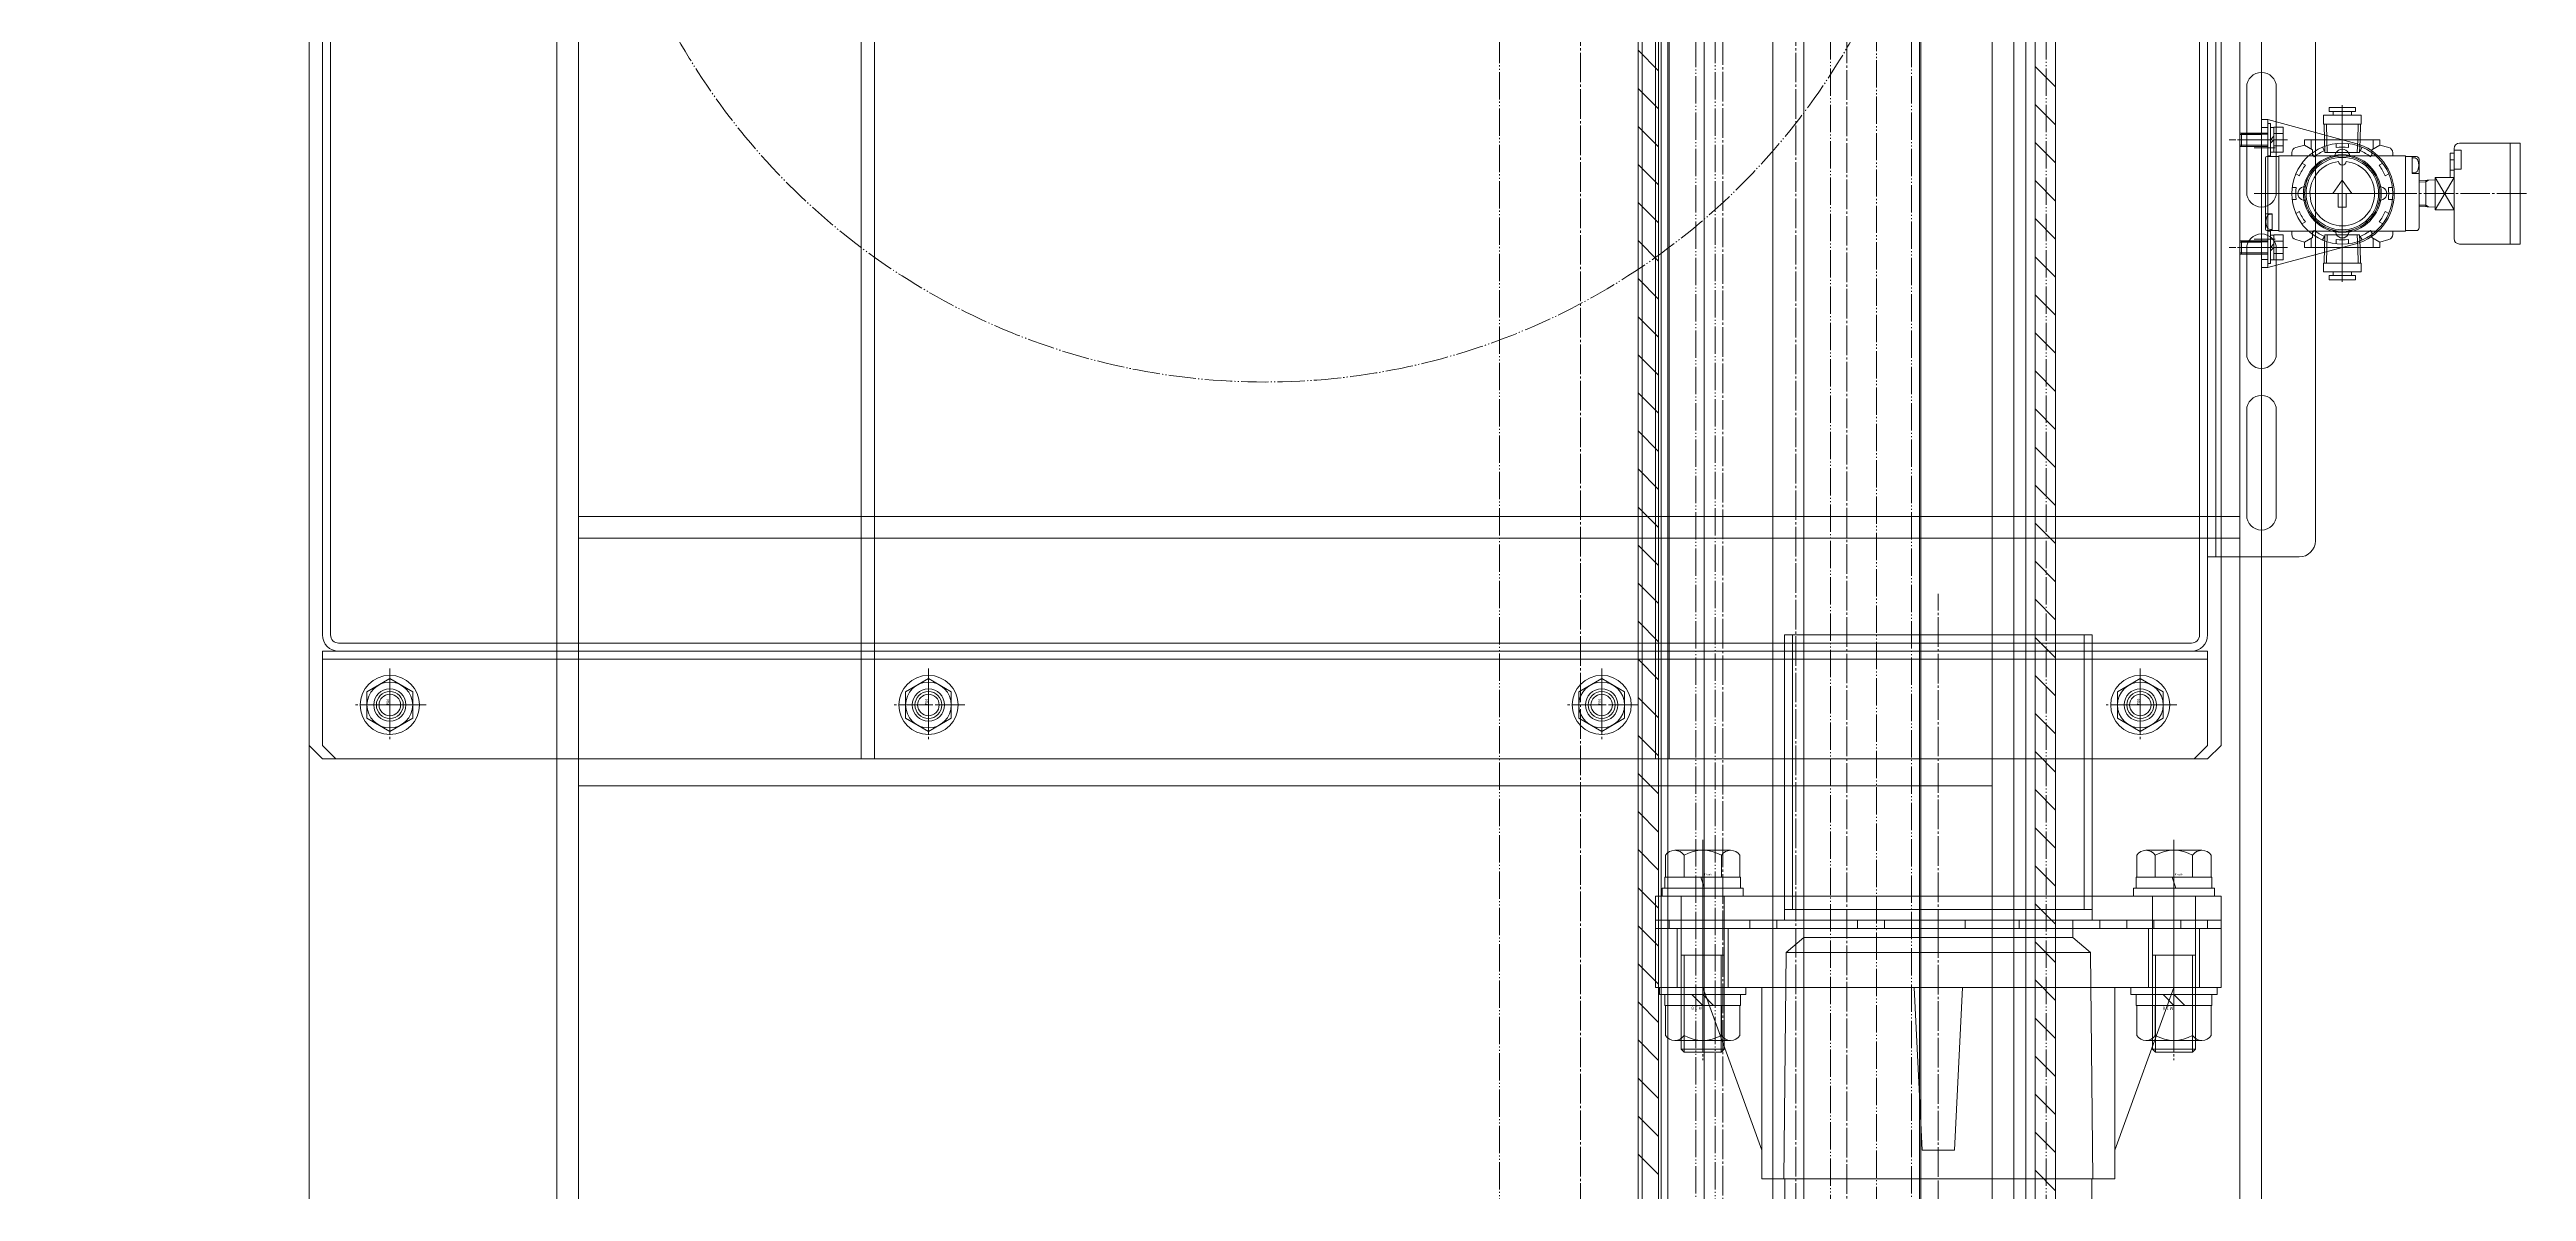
# Model space of a CAD drawing. Units: millimetres at full size. Extents: x -21196 to 21204, y -11807 to 11807.
# Drawn here: x -7431 to -6511, y -3201 to -2777 of the extents above; entities that cross this region are included whole.
import ezdxf
from ezdxf.enums import TextEntityAlignment as Align

# ---------------------------------------------------------------- set-up
doc = ezdxf.new("R2010")
doc.units = ezdxf.units.MM
doc.header["$LTSCALE"] = 0.5
doc.linetypes.add('USER3', pattern=[26.999999, 20.299999, -1.7, 0.8, -1.7, 0.8, -1.7])
doc.linetypes.add('USER4', pattern=[27.1, 22, -1.7, 1.7, -1.7])
doc.layers.add('1-0_設備-5(241129配置図菊池追記(立面図).jww)(機器配置図 260128.dwg)', color=7, linetype='Continuous', lineweight=9)
doc.styles.add('ＭＳ ゴシック', font='')
doc.styles.get('ＭＳ ゴシック').set_extended_font_data('MS Gothic')

msp = doc.modelspace()

# ---------------------------------------------------------------- linework, layer by layer
at = {"layer": '1-0_設備-5(241129配置図菊池追記(立面図).jww)(機器配置図 260128.dwg)', "linetype": 'USER4'}
for p, q in [((-6763.5215, -3662.4988), (-6763.5215, -1337.5378)), ((-6809.5215, -1348.6084), (-6809.5215, -3511.6859)), ((-6862.4215, -1368.6084), (-6862.4215, -3491.6859)), ((-6782.4215, -1368.6084), (-6782.4215, -3491.6859)), ((-6579.5215, -2797.3119), (-6579.5215, -2814.8469)), ((-6579.5215, -2855.3439), (-6579.5215, -2804.9504)), ((-6579.5215, -2855.3439), (-6579.5215, -2804.9504)), ((-6605.4462, -2810.1471), (-6621.4886, -2810.1471)), ((-6618.4215, -2810.1471), (-6599.9215, -2810.1471)), ((-6612.2779, -2813.1472), (-6604.499, -2813.1472)), ((-6579.5215, -2853.1472), (-6579.5215, -2807.1472)), ((-6579.5215, -2808.8499), (-6579.5215, -2851.4444)), ((-6612.2409, -2830.1472), (-6556.3882, -2830.1472)), ((-6511.1313, -2830.1472), (-6611.0785, -2830.1472)), ((-6601.506, -2830.1472), (-6557.537, -2830.1472)), ((-6605.4462, -2850.1471), (-6621.4886, -2850.1471)), ((-6618.4215, -2850.1471), (-6599.9215, -2850.1471)), ((-6612.2015, -2847.1472), (-6604.4226, -2847.1472)), ((-6579.5215, -2862.9819), (-6579.5215, -2845.4469)), ((-6729.5215, -3106.9693), (-6729.5215, -2978.81)), ((-7304.5207, -3006.6349), (-7304.5207, -3033.6594)), ((-7104.5215, -3006.6349), (-7104.5215, -3033.6594)), ((-6854.5215, -3006.6349), (-6854.5215, -3033.6594)), ((-6654.5215, -3006.6349), (-6654.5215, -3033.6594)), ((-7304.5215, -3009.1951), (-7304.5215, -3031.0991)), ((-7304.5207, -3010.8061), (-7304.5207, -3029.4882)), ((-7104.5215, -3010.8061), (-7104.5215, -3029.4882)), ((-7104.5215, -3029.4882), (-7104.5215, -3010.8061)), ((-6854.5215, -3010.8061), (-6854.5215, -3029.4882)), ((-6854.5215, -3029.4882), (-6854.5215, -3010.8061)), ((-6654.5215, -3009.1951), (-6654.5215, -3031.0991)), ((-6654.5215, -3010.8061), (-6654.5215, -3029.4882)), ((-7291.0084, -3020.1471), (-7318.033, -3020.1471)), ((-7293.5695, -3020.1471), (-7315.4735, -3020.1471)), ((-7313.8618, -3020.1471), (-7295.1797, -3020.1471)), ((-7091.0093, -3020.1471), (-7118.0338, -3020.1471)), ((-7113.8626, -3020.1471), (-7095.1805, -3020.1471)), ((-7113.8626, -3020.1471), (-7095.1805, -3020.1471)), ((-6841.0093, -3020.1471), (-6868.0338, -3020.1471)), ((-6863.8626, -3020.1471), (-6845.1805, -3020.1471)), ((-6863.8626, -3020.1471), (-6845.1805, -3020.1471)), ((-6641.0093, -3020.1471), (-6668.0338, -3020.1471)), ((-6643.5695, -3020.1471), (-6665.4735, -3020.1471)), ((-6663.8626, -3020.1471), (-6645.1805, -3020.1471)), ((-6817.0215, -3070.2326), (-6817.0215, -3152.1471)), ((-6642.0215, -3070.2326), (-6642.0215, -3152.1471)), ((-6817.0215, -3115.0563), (-6817.0215, -3076.3756)), ((-6642.0215, -3115.0563), (-6642.0215, -3076.3756)), ((-6817.0215, -3093.8583), (-6817.0215, -3134.5678)), ((-6642.0215, -3093.8583), (-6642.0215, -3134.5678)), ((-6729.5215, -3103.1471), (-6729.5215, -3196.1471)), ((-6817.0215, -3125.1471), (-6817.0215, -3144.7471)), ((-6642.0215, -3125.1471), (-6642.0215, -3144.7471)), ((-6729.5215, -3560.1471), (-6729.5215, -3196.1471))]:
    msp.add_line(p, q, dxfattribs=at)
at = {"layer": '1-0_設備-5(241129配置図菊池追記(立面図).jww)(機器配置図 260128.dwg)'}
for p, q in [((-6816.5215, -1375.1471), (-6816.5215, -3485.1471)), ((-6736.5215, -1375.1471), (-6736.5215, -3485.1471)), ((-7242.5215, -3430.1471), (-7242.5215, -1430.1471)), ((-6701.5215, -3430.1471), (-6701.5215, -1430.1471)), ((-6617.5215, -3430.1471), (-6617.5215, -1430.1471)), ((-6833.4215, -3420.1471), (-6833.4215, -1440.1471)), ((-6830.0215, -3420.1471), (-6830.0215, -1440.1471)), ((-6791.0215, -3420.1471), (-6791.0215, -1440.1471)), ((-6736.0215, -1440.1471), (-6736.0215, -3420.1471)), ((-6709.5215, -1437.1471), (-6709.5215, -3423.1471)), ((-6697.0215, -3420.1471), (-6697.0215, -1440.1471)), ((-6693.6215, -3420.1471), (-6693.6215, -1440.1471)), ((-7124.5215, -1560.1471), (-7124.5215, -3040.1471)), ((-6834.5215, -1560.1471), (-6834.5215, -3040.1471)), ((-7329.5215, -1606.1471), (-7329.5215, -2994.1471)), ((-7326.5215, -1606.1471), (-7326.5215, -2994.1471)), ((-6632.5215, -2994.1471), (-6632.5215, -1606.1471)), ((-6629.5215, -2994.1471), (-6629.5215, -1606.1471)), ((-6626.5215, -1635.1471), (-6626.5215, -2965.1471)), ((-6624.5215, -1635.1471), (-6624.5215, -2965.1471)), ((-6589.5215, -2959.1471), (-6589.5215, -1641.1471)), ((-6833.4215, -2784.5112), (-6841.0215, -2776.9112)), ((-6686.0215, -2790.4899), (-6693.6215, -2782.8899)), ((-6833.4215, -2798.6534), (-6841.0215, -2791.0534)), ((-6615.0215, -2790.6471), (-6615.0215, -2829.6471)), ((-6604.0215, -2829.6471), (-6604.0215, -2790.6471)), ((-6833.4215, -2812.7955), (-6841.0215, -2805.1955)), ((-6686.0215, -2804.632), (-6693.6215, -2797.032)), ((-6609.5215, -2802.6472), (-6609.5215, -2857.6473)), ((-6609.5215, -2802.6472), (-6607.2215, -2802.6472)), ((-6574.4748, -2811.5186), (-6607.2215, -2802.6471)), ((-6607.2215, -2802.6472), (-6607.2215, -2857.6473)), ((-6606.2215, -2804.1472), (-6607.2215, -2804.1472)), ((-6607.2215, -2804.1472), (-6607.2215, -2816.1472)), ((-6606.2215, -2804.1472), (-6606.2215, -2816.1472)), ((-6586.5215, -2801.0469), (-6586.5215, -2804.3469)), ((-6572.5215, -2801.0469), (-6586.5215, -2801.0469)), ((-6572.5215, -2804.3469), (-6586.5215, -2804.3469)), ((-6586.2811, -2804.3469), (-6586.1, -2810.1469)), ((-6585.244, -2810.1469), (-6585.4251, -2804.3469)), ((-6574.6715, -2799.6469), (-6584.3715, -2799.6469)), ((-6582.9215, -2799.6469), (-6582.9215, -2801.0469)), ((-6576.1215, -2801.0469), (-6576.1215, -2799.6469)), ((-6574.6715, -2799.6469), (-6574.6715, -2798.1469)), ((-6573.799, -2810.1469), (-6573.6179, -2804.3469)), ((-6572.943, -2810.1469), (-6572.7619, -2804.3469)), ((-6572.5215, -2804.3469), (-6572.5215, -2801.0469)), ((-6686.0215, -2818.7741), (-6693.6215, -2811.1741)), ((-6609.5215, -2807.6471), (-6617.5215, -2807.6471)), ((-6609.5215, -2808.1471), (-6617.5215, -2808.1471)), ((-6609.5215, -2812.1471), (-6617.5215, -2812.1471)), ((-6609.5215, -2812.6471), (-6617.5215, -2812.6471)), ((-6616.9215, -2807.6471), (-6607.2215, -2807.6471)), ((-6616.9215, -2807.6471), (-6616.9215, -2812.6471)), ((-6607.2215, -2808.0801), (-6616.9215, -2808.0801)), ((-6607.2215, -2812.2141), (-6616.9215, -2812.2141)), ((-6616.9215, -2812.6471), (-6607.2215, -2812.6471)), ((-6607.2215, -2805.6472), (-6609.5215, -2805.6472)), ((-6604.9215, -2805.5471), (-6606.2215, -2805.5471)), ((-6606.2215, -2810.1472), (-6604.9215, -2808.8472)), ((-6604.9215, -2810.1472), (-6606.2215, -2811.4472)), ((-6604.9215, -2805.5283), (-6601.4215, -2805.5283)), ((-6604.9215, -2814.7472), (-6604.9215, -2805.5471)), ((-6604.9215, -2807.8377), (-6601.4215, -2807.8377)), ((-6604.9215, -2812.4566), (-6601.4215, -2812.4566)), ((-6601.4215, -2805.5283), (-6601.4215, -2814.766)), ((-6596.7884, -2813.0224), (-6593.5206, -2812.1468)), ((-6593.5214, -2812.1468), (-6590.5215, -2813.8788)), ((-6591.0216, -2813.5917), (-6591.0216, -2810.1469)), ((-6590.5215, -2813.8791), (-6590.5215, -2816.1472)), ((-6586.1244, -2814.2107), (-6586.8802, -2812.9015)), ((-6586.1, -2810.1469), (-6585.9533, -2814.8469)), ((-6586.1, -2810.1469), (-6572.943, -2810.1469)), ((-6585.0973, -2814.8469), (-6585.244, -2810.1469)), ((-6581.7715, -2813.0443), (-6581.7715, -2811.5326)), ((-6577.2715, -2813.0443), (-6577.2715, -2811.5326)), ((-6573.9457, -2814.8469), (-6573.799, -2810.1469)), ((-6573.0897, -2814.8469), (-6572.943, -2810.1469)), ((-6572.9186, -2814.2107), (-6572.1628, -2812.9015)), ((-6568.5215, -2813.8791), (-6568.5215, -2816.1472)), ((-6565.5199, -2812.1465), (-6568.5197, -2813.8785)), ((-6568.0214, -2813.5917), (-6568.0214, -2810.1469)), ((-6565.5214, -2812.1472), (-6565.5214, -2810.1469)), ((-6562.254, -2813.0224), (-6565.5214, -2812.1469)), ((-6538.0214, -2846.8972), (-6538.0214, -2813.3972)), ((-6535.3214, -2814.017), (-6538.0214, -2814.017)), ((-6513.4213, -2811.3972), (-6536.0214, -2811.3972)), ((-6535.3214, -2814.017), (-6535.3214, -2821.088)), ((-6517.2213, -2848.8972), (-6517.2213, -2811.3972)), ((-6513.4213, -2848.8972), (-6513.4213, -2811.3972)), ((-6833.4215, -2826.9376), (-6841.0215, -2819.3376)), ((-6608.0216, -2816.8974), (-6608.0216, -2843.3972)), ((-6603.0215, -2816.3972), (-6607.5213, -2816.3972)), ((-6607.2215, -2816.1472), (-6606.2215, -2816.1472)), ((-6606.2215, -2814.7472), (-6604.9215, -2814.7472)), ((-6604.9215, -2814.766), (-6601.4215, -2814.766)), ((-6603.0215, -2816.1472), (-6603.0215, -2844.1474)), ((-6603.0215, -2816.1472), (-6556.0215, -2816.1472)), ((-6598.2715, -2816.1472), (-6598.2715, -2814.9543)), ((-6595.4579, -2823.5443), (-6596.7671, -2822.7884)), ((-6593.2079, -2819.6472), (-6594.5171, -2818.8913)), ((-6590.0215, -2816.4607), (-6590.7773, -2815.1515)), ((-6573.0897, -2814.8469), (-6585.9533, -2814.8469)), ((-6569.0215, -2816.4607), (-6568.2657, -2815.1515)), ((-6565.8351, -2819.6471), (-6564.5259, -2818.8913)), ((-6563.5851, -2823.5443), (-6562.2759, -2822.7884)), ((-6560.7714, -2816.1472), (-6560.7714, -2814.9543)), ((-6556.0215, -2816.1472), (-6556.0215, -2844.1474)), ((-6556.0215, -2816.3972), (-6552.0212, -2816.3972)), ((-6552.8719, -2816.8471), (-6553.5239, -2816.8471)), ((-6553.5214, -2822.6472), (-6553.5214, -2816.3972)), ((-6552.8719, -2822.4474), (-6553.5214, -2822.4474)), ((-6553.5214, -2822.6472), (-6551.0213, -2822.6472)), ((-6551.0213, -2817.3972), (-6551.0213, -2842.8974)), ((-6539.5214, -2824.1472), (-6539.5214, -2815.1175)), ((-6538.0214, -2815.1175), (-6539.5214, -2815.1175)), ((-6538.0214, -2817.655), (-6539.5214, -2817.655)), ((-6538.0214, -2821.3967), (-6539.5214, -2821.3967)), ((-6535.3214, -2821.088), (-6538.0214, -2821.088)), ((-6686.0215, -2832.9163), (-6693.6215, -2825.3163)), ((-6596.6243, -2832.3971), (-6598.1361, -2832.3971)), ((-6596.6243, -2827.8971), (-6598.136, -2827.8971)), ((-6579.5219, -2825.1479), (-6583.022, -2830.1481)), ((-6581.0216, -2830.1472), (-6583.0215, -2830.1472)), ((-6581.0216, -2835.1472), (-6581.0216, -2830.1472)), ((-6579.5224, -2825.148), (-6576.0224, -2830.1481)), ((-6578.0215, -2830.1472), (-6576.0216, -2830.1472)), ((-6578.0215, -2835.1472), (-6578.0215, -2830.1472)), ((-6562.4189, -2827.8971), (-6560.907, -2827.8971)), ((-6562.4189, -2832.3972), (-6560.907, -2832.3972)), ((-6545.0213, -2825.0957), (-6551.0213, -2825.2832)), ((-6548.5213, -2825.7861), (-6551.0213, -2825.8642)), ((-6547.4574, -2825.1719), (-6548.5213, -2825.7861)), ((-6548.5213, -2835.0893), (-6548.5213, -2825.205)), ((-6545.0213, -2824.1471), (-6538.0213, -2836.1472)), ((-6545.0213, -2836.1472), (-6545.0213, -2824.1472)), ((-6538.0214, -2824.1472), (-6545.0213, -2824.1472)), ((-6545.0213, -2836.1472), (-6538.0213, -2824.1472)), ((-6833.4215, -2841.0798), (-6841.0215, -2833.4798)), ((-6686.0215, -2847.0584), (-6693.6215, -2839.4584)), ((-6608.0216, -2837.6472), (-6605.5215, -2837.6472)), ((-6606.1709, -2837.8471), (-6605.5215, -2837.8471)), ((-6605.5215, -2837.6472), (-6605.5215, -2843.8974)), ((-6595.458, -2836.7499), (-6596.7672, -2837.5058)), ((-6593.208, -2840.647), (-6594.5172, -2841.4029)), ((-6578.0215, -2835.1472), (-6581.0216, -2835.1472)), ((-6565.8352, -2840.647), (-6564.5259, -2841.403)), ((-6563.5852, -2836.7499), (-6562.2759, -2837.5058)), ((-6548.5214, -2834.5082), (-6551.0213, -2834.4301)), ((-6545.0213, -2835.1987), (-6551.0213, -2835.0112)), ((-6547.4576, -2835.1225), (-6548.5213, -2834.5083)), ((-6538.0214, -2836.1472), (-6545.0213, -2836.1472)), ((-6833.4215, -2855.2219), (-6841.0215, -2847.6219)), ((-6609.5215, -2847.6471), (-6617.5215, -2847.6471)), ((-6609.5215, -2848.1471), (-6617.5215, -2848.1471)), ((-6616.9215, -2847.6471), (-6607.2215, -2847.6471)), ((-6616.9215, -2847.6471), (-6616.9215, -2852.6471)), ((-6607.2215, -2848.0801), (-6616.9215, -2848.0801)), ((-6615.0215, -2850.6471), (-6615.0215, -2889.6471)), ((-6603.0215, -2843.8974), (-6607.5213, -2843.8974)), ((-6606.2215, -2844.1472), (-6607.2215, -2844.1472)), ((-6607.2215, -2844.1472), (-6607.2215, -2856.1472)), ((-6574.4748, -2848.7756), (-6607.2215, -2857.6473)), ((-6606.2215, -2844.1472), (-6606.2215, -2856.1472)), ((-6604.9215, -2845.5471), (-6606.2215, -2845.5471)), ((-6606.2215, -2850.1472), (-6604.9215, -2848.8472)), ((-6604.9215, -2850.1472), (-6606.2215, -2851.4472)), ((-6606.1709, -2843.4474), (-6605.519, -2843.4474)), ((-6604.9215, -2845.5283), (-6601.4215, -2845.5283)), ((-6604.9215, -2854.7472), (-6604.9215, -2845.5471)), ((-6604.9215, -2847.8377), (-6601.4215, -2847.8377)), ((-6604.0215, -2889.6471), (-6604.0215, -2850.6471)), ((-6603.0215, -2844.1474), (-6556.0215, -2844.1474)), ((-6601.4215, -2845.5283), (-6601.4215, -2854.766)), ((-6598.2715, -2844.1474), (-6598.2715, -2845.3403)), ((-6596.7895, -2847.2719), (-6593.5217, -2848.1475)), ((-6593.5216, -2848.1474), (-6593.5216, -2850.1469)), ((-6593.5216, -2850.1469), (-6565.5214, -2850.1469)), ((-6590.5202, -2846.4148), (-6593.5202, -2848.1468)), ((-6591.0216, -2846.7026), (-6591.0216, -2850.1476)), ((-6590.0214, -2843.8335), (-6590.7773, -2845.1428)), ((-6590.5215, -2846.4155), (-6590.5215, -2844.1474)), ((-6586.1243, -2846.0836), (-6586.8802, -2847.3928)), ((-6586.2811, -2855.9469), (-6586.1, -2850.1469)), ((-6586.1, -2850.1469), (-6585.9533, -2845.4469)), ((-6586.1, -2850.1469), (-6572.943, -2850.1469)), ((-6573.0897, -2845.4469), (-6585.9533, -2845.4469)), ((-6585.244, -2850.1469), (-6585.4251, -2855.9469)), ((-6585.0973, -2845.4469), (-6585.244, -2850.1469)), ((-6581.7715, -2847.2499), (-6581.7715, -2848.7617)), ((-6577.2715, -2847.2499), (-6577.2715, -2848.7617)), ((-6573.9457, -2845.4469), (-6573.799, -2850.1469)), ((-6573.799, -2850.1469), (-6573.6179, -2855.9469)), ((-6573.0897, -2845.4469), (-6572.943, -2850.1469)), ((-6572.943, -2850.1469), (-6572.7619, -2855.9469)), ((-6572.9187, -2846.0836), (-6572.1628, -2847.3928)), ((-6569.0216, -2843.8335), (-6568.2657, -2845.1428)), ((-6568.5219, -2846.4163), (-6565.5223, -2848.1481)), ((-6568.5215, -2846.4155), (-6568.5215, -2844.1474)), ((-6568.0214, -2846.7026), (-6568.0214, -2850.1476)), ((-6565.5214, -2848.1474), (-6565.5214, -2850.1469)), ((-6562.2533, -2847.2718), (-6565.5209, -2848.1474)), ((-6560.7714, -2844.1474), (-6560.7714, -2845.3403)), ((-6556.0215, -2843.8974), (-6552.0212, -2843.8974)), ((-6513.4213, -2848.8972), (-6536.0214, -2848.8972)), ((-6686.0215, -2861.2005), (-6693.6215, -2853.6005)), ((-6609.5215, -2852.1471), (-6617.5215, -2852.1471)), ((-6609.5215, -2852.6471), (-6617.5215, -2852.6471)), ((-6607.2215, -2852.2141), (-6616.9215, -2852.2141)), ((-6616.9215, -2852.6471), (-6607.2215, -2852.6471)), ((-6607.2215, -2854.6472), (-6609.5215, -2854.6472)), ((-6609.5215, -2857.6473), (-6607.2215, -2857.6473)), ((-6607.2215, -2856.1472), (-6606.2215, -2856.1472)), ((-6606.2215, -2854.7472), (-6604.9215, -2854.7472)), ((-6604.9215, -2852.4566), (-6601.4215, -2852.4566)), ((-6604.9215, -2854.766), (-6601.4215, -2854.766)), ((-6572.5215, -2855.9469), (-6586.5215, -2855.9469)), ((-6586.5215, -2859.2469), (-6586.5215, -2855.9469)), ((-6572.5215, -2859.2469), (-6586.5215, -2859.2469)), ((-6582.9215, -2860.6469), (-6582.9215, -2859.2469)), ((-6576.1215, -2859.2469), (-6576.1215, -2860.6469)), ((-6572.5215, -2855.9469), (-6572.5215, -2859.2469)), ((-6833.4215, -2869.364), (-6841.0215, -2861.764)), ((-6686.0215, -2875.3427), (-6693.6215, -2867.7427)), ((-6574.6715, -2860.6469), (-6584.3715, -2860.6469)), ((-6574.6715, -2860.6469), (-6574.6715, -2862.1469)), ((-6833.4215, -2883.5062), (-6841.0215, -2875.9062)), ((-6686.0215, -2889.4848), (-6693.6215, -2881.8848)), ((-6833.4215, -2897.6483), (-6841.0215, -2890.0483)), ((-6686.0215, -2903.6269), (-6693.6215, -2896.0269)), ((-6833.4215, -2911.7904), (-6841.0215, -2904.1904)), ((-6686.0215, -2917.7691), (-6693.6215, -2910.1691)), ((-6615.0215, -2910.6471), (-6615.0215, -2949.6471)), ((-6604.0215, -2949.6471), (-6604.0215, -2910.6471)), ((-6833.4215, -2925.9326), (-6841.0215, -2918.3326)), ((-6686.0215, -2931.9112), (-6693.6215, -2924.3112)), ((-6833.4215, -2940.0747), (-6841.0215, -2932.4747)), ((-6686.0215, -2946.0534), (-6693.6215, -2938.4534)), ((-6833.4215, -2954.2168), (-6841.0215, -2946.6168)), ((-7234.5215, -2958.1471), (-6617.5215, -2958.1471)), ((-6833.4215, -2968.359), (-6841.0215, -2960.759)), ((-6686.0215, -2960.1955), (-6693.6215, -2952.5955)), ((-6686.0215, -2974.3376), (-6693.6215, -2966.7376)), ((-6629.5215, -2965.1471), (-6595.5215, -2965.1471)), ((-6833.4215, -2982.5011), (-6841.0215, -2974.9011)), ((-6833.4215, -2996.6432), (-6841.0215, -2989.0432)), ((-6686.0215, -2988.4798), (-6693.6215, -2980.8798)), ((-7323.5215, -2997.1471), (-6635.5215, -2997.1471)), ((-6783.6715, -2994.1471), (-6783.6715, -3096.1471)), ((-6686.0215, -3002.6219), (-6693.6215, -2995.0219)), ((-6675.3715, -2994.1471), (-6675.3715, -3096.1471)), ((-7329.5215, -3003.1471), (-6629.5215, -3003.1471)), ((-7323.5215, -3000.1471), (-6635.5215, -3000.1471)), ((-6833.4215, -3010.7854), (-6841.0215, -3003.1854)), ((-6786.6715, -3040.1471), (-6786.6715, -3000.1471)), ((-6672.3715, -3040.1471), (-6672.3715, -3000.1471)), ((-7313.0077, -3025.0471), (-7313.0077, -3015.2471)), ((-7113.0085, -3025.0471), (-7113.0085, -3015.2471)), ((-6863.0085, -3025.0471), (-6863.0085, -3015.2471)), ((-6686.0215, -3016.764), (-6693.6215, -3009.164)), ((-6663.0085, -3025.0471), (-6663.0085, -3015.2471)), ((-7313.0077, -3025.0471), (-7304.5207, -3029.9471)), ((-7113.0085, -3025.0471), (-7104.5215, -3029.9471)), ((-6863.0085, -3025.0471), (-6854.5215, -3029.9471)), ((-6833.4215, -3024.9275), (-6841.0215, -3017.3275)), ((-6686.0215, -3030.9062), (-6693.6215, -3023.3062)), ((-6663.0085, -3025.0471), (-6654.5215, -3029.9471)), ((-6833.4215, -3039.0697), (-6841.0215, -3031.4697)), ((-6786.6715, -3040.1471), (-6786.6715, -3091.1471)), ((-6686.0215, -3045.0483), (-6693.6215, -3037.4483)), ((-6672.3715, -3040.1471), (-6672.3715, -3091.1471)), ((-7234.5215, -3050.1471), (-6709.5215, -3050.1471)), ((-6833.4215, -3053.2118), (-6841.0215, -3045.6118)), ((-6686.0215, -3059.1904), (-6693.6215, -3051.5904)), ((-6833.4215, -3067.3539), (-6841.0215, -3059.7539)), ((-6686.0215, -3073.3326), (-6693.6215, -3065.7326)), ((-6833.4215, -3081.4961), (-6841.0215, -3073.8961)), ((-6830.8715, -3076.0031), (-6830.8715, -3084.1471)), ((-6827.4085, -3074.1471), (-6806.6345, -3074.1471)), ((-6823.9465, -3084.1471), (-6823.9465, -3076.0031)), ((-6810.0965, -3076.0031), (-6810.0965, -3084.1471)), ((-6803.1715, -3084.1471), (-6803.1715, -3076.0031)), ((-6686.0215, -3087.4747), (-6693.6215, -3079.8747)), ((-6655.8715, -3076.0031), (-6655.8715, -3084.1471)), ((-6652.4085, -3074.1471), (-6631.6345, -3074.1471)), ((-6648.9465, -3084.1471), (-6648.9465, -3076.0031)), ((-6635.0965, -3076.0031), (-6635.0965, -3084.1471)), ((-6628.1715, -3084.1471), (-6628.1715, -3076.0031)), ((-6833.4215, -3095.6382), (-6841.0215, -3088.0382)), ((-6832.0215, -3091.1471), (-6832.0215, -3088.1471)), ((-6832.0215, -3088.1471), (-6802.0215, -3088.1471)), ((-6831.0215, -3088.1471), (-6831.0215, -3084.1471)), ((-6831.0215, -3084.1471), (-6803.0215, -3084.1471)), ((-6816.2935, -3088.1471), (-6817.7495, -3084.1471)), ((-6803.0215, -3084.1471), (-6803.0215, -3088.1471)), ((-6802.0215, -3088.1471), (-6802.0215, -3091.1471)), ((-6657.0215, -3091.1471), (-6657.0215, -3088.1471)), ((-6657.0215, -3088.1471), (-6627.0215, -3088.1471)), ((-6656.0215, -3088.1471), (-6656.0215, -3084.1471)), ((-6656.0215, -3084.1471), (-6628.0215, -3084.1471)), ((-6641.2935, -3088.1471), (-6642.7495, -3084.1471)), ((-6628.0215, -3084.1471), (-6628.0215, -3088.1471)), ((-6627.0215, -3088.1471), (-6627.0215, -3091.1471)), ((-6624.5215, -3091.1471), (-6834.5215, -3091.1471)), ((-6834.5215, -3091.1471), (-6834.5215, -3100.1471)), ((-6832.0215, -3091.1471), (-6802.0215, -3091.1471)), ((-6825.0215, -3091.1471), (-6825.0215, -3148.0646)), ((-6809.0215, -3091.1471), (-6809.0215, -3148.0646)), ((-6786.6715, -3091.1471), (-6786.6715, -3100.1471)), ((-6786.6715, -3096.1471), (-6672.3715, -3096.1471)), ((-6686.0215, -3101.6168), (-6693.6215, -3094.0168)), ((-6672.3715, -3100.1471), (-6672.3715, -3091.1471)), ((-6657.0215, -3091.1471), (-6627.0215, -3091.1471)), ((-6650.0215, -3091.1471), (-6650.0215, -3148.0646)), ((-6634.0215, -3091.1471), (-6634.0215, -3148.0646)), ((-6624.5215, -3100.1471), (-6624.5215, -3091.1471)), ((-6833.4215, -3109.7803), (-6841.0215, -3102.1803)), ((-6834.5215, -3100.1471), (-6624.5215, -3100.1471)), ((-6834.5215, -3103.1471), (-6624.5215, -3103.1471)), ((-6834.5215, -3125.1471), (-6834.5215, -3103.1471)), ((-6829.5215, -3103.1471), (-6829.5215, -3100.1471)), ((-6826.5215, -3103.1471), (-6826.5215, -3125.1471)), ((-6819.5215, -3103.1471), (-6819.5215, -3100.1471)), ((-6809.5215, -3103.1471), (-6809.5215, -3100.1471)), ((-6807.5215, -3103.1471), (-6807.5215, -3125.1471)), ((-6799.5215, -3103.1471), (-6799.5215, -3100.1471)), ((-6789.5215, -3103.1471), (-6789.5215, -3100.1471)), ((-6779.5215, -3103.1471), (-6779.5215, -3100.1471)), ((-6779.5215, -3106.5436), (-6679.5215, -3106.5436)), ((-6769.5215, -3103.1471), (-6769.5215, -3100.1471)), ((-6759.5215, -3103.1471), (-6759.5215, -3100.1471)), ((-6749.5215, -3103.1471), (-6749.5215, -3100.1471)), ((-6739.5215, -3103.1471), (-6739.5215, -3100.1471)), ((-6729.5215, -3103.1471), (-6729.5215, -3100.1471)), ((-6719.5215, -3103.1471), (-6719.5215, -3100.1471)), ((-6709.5215, -3103.1471), (-6709.5215, -3100.1471)), ((-6699.5215, -3103.1471), (-6699.5215, -3100.1471)), ((-6686.0215, -3115.759), (-6693.6215, -3108.159)), ((-6689.5215, -3103.1471), (-6689.5215, -3100.1471)), ((-6679.5215, -3103.1471), (-6679.5215, -3100.1471)), ((-6669.5215, -3103.1471), (-6669.5215, -3100.1471)), ((-6659.5215, -3103.1471), (-6659.5215, -3100.1471)), ((-6651.5215, -3103.1471), (-6651.5215, -3125.1471)), ((-6649.5215, -3103.1471), (-6649.5215, -3100.1471)), ((-6639.5215, -3103.1471), (-6639.5215, -3100.1471)), ((-6632.5215, -3103.1471), (-6632.5215, -3125.1471)), ((-6629.5215, -3103.1471), (-6629.5215, -3100.1471)), ((-6624.5215, -3103.1471), (-6624.5215, -3125.1471)), ((-6833.4215, -3123.9225), (-6841.0215, -3116.3225)), ((-6809.0215, -3113.1471), (-6825.0215, -3113.1471)), ((-6823.939, -3113.1471), (-6823.939, -3149.1471)), ((-6810.104, -3113.1471), (-6810.104, -3149.1471)), ((-6786.0005, -3112.1471), (-6673.0425, -3112.1471)), ((-6634.0215, -3113.1471), (-6650.0215, -3113.1471)), ((-6648.939, -3113.1471), (-6648.939, -3149.1471)), ((-6635.104, -3113.1471), (-6635.104, -3149.1471)), ((-6624.5215, -3125.1471), (-6834.5215, -3125.1471)), ((-6817.0215, -3125.1471), (-6795.0215, -3185.5916)), ((-6795.0215, -3125.1471), (-6795.0215, -3196.1471)), ((-6735.5215, -3185.5916), (-6738.5215, -3125.1471)), ((-6723.5215, -3185.5916), (-6720.5215, -3125.1471)), ((-6686.0215, -3129.9011), (-6693.6215, -3122.3011)), ((-6642.0215, -3125.1471), (-6664.0215, -3185.5916)), ((-6664.0215, -3196.1471), (-6664.0215, -3125.1471)), ((-6833.4215, -3138.0646), (-6841.0215, -3130.4646)), ((-6831.0215, -3131.7471), (-6831.0215, -3127.7471)), ((-6830.8715, -3131.7471), (-6830.8715, -3142.8911)), ((-6823.9465, -3142.8911), (-6823.9465, -3131.7471)), ((-6817.0215, -3131.7471), (-6821.0215, -3127.7471)), ((-6813.0215, -3131.7471), (-6817.0215, -3127.7471)), ((-6810.0965, -3131.7471), (-6810.0965, -3142.8911)), ((-6803.1715, -3142.8911), (-6803.1715, -3131.7471)), ((-6656.0215, -3131.7471), (-6656.0215, -3127.7471)), ((-6655.8715, -3131.7471), (-6655.8715, -3142.8911)), ((-6648.9465, -3142.8911), (-6648.9465, -3131.7471)), ((-6642.0215, -3131.7471), (-6646.0215, -3127.7471)), ((-6638.0215, -3131.7471), (-6642.0215, -3127.7471)), ((-6635.0965, -3131.7471), (-6635.0965, -3142.8911)), ((-6628.1715, -3142.8911), (-6628.1715, -3131.7471)), ((-6833.4215, -3152.2067), (-6841.0215, -3144.6067)), ((-6806.6345, -3144.7471), (-6827.4085, -3144.7471)), ((-6686.0215, -3144.0432), (-6693.6215, -3136.4432)), ((-6631.6345, -3144.7471), (-6652.4085, -3144.7471)), ((-6686.0215, -3158.1854), (-6693.6215, -3150.5854)), ((-6833.4215, -3166.3489), (-6841.0215, -3158.7489)), ((-6833.4215, -3180.491), (-6841.0215, -3172.891)), ((-6686.0215, -3172.3275), (-6693.6215, -3164.7275)), ((-6686.0215, -3186.4697), (-6693.6215, -3178.8697)), ((-6833.4215, -3194.6331), (-6841.0215, -3187.0331)), ((-6723.5215, -3185.5916), (-6735.5215, -3185.5916)), ((-6795.0215, -3196.1471), (-6664.0215, -3196.1471)), ((-6786.5215, -3560.1471), (-6786.5215, -3196.1471)), ((-6686.0215, -3200.6118), (-6693.6215, -3193.0118)), ((-6672.5215, -3560.1471), (-6672.5215, -3196.1471))]:
    msp.add_line(p, q, dxfattribs=at)
at = {"layer": '1-0_設備-5(241129配置図菊池追記(立面図).jww)(機器配置図 260128.dwg)', "linetype": 'USER3'}
for points in [[(-6819.5215, -3485.1471), (-6819.5215, -1375.1471), (-6796.5215, -1375.1471), (-6794.5215, -1377.1471), (-6794.5215, -1435.1471)], [(-6739.5215, -3485.1471), (-6739.5215, -1375.1471), (-6716.5215, -1375.1471), (-6714.5215, -1377.1471), (-6714.5215, -1435.1471)], [(-6784.5215, -1445.1471), (-6771.5215, -1445.1471), (-6769.5215, -1447.1471), (-6769.5215, -3413.1471)], [(-6704.5215, -1445.1471), (-6691.5215, -1445.1471), (-6689.5215, -1447.1471), (-6689.5215, -3413.1471)]]:
    msp.add_lwpolyline(points, dxfattribs=at)
at = {"layer": '1-0_設備-5(241129配置図菊池追記(立面図).jww)(機器配置図 260128.dwg)'}
for points in [[(-7234.5215, -1430.1471), (-7334.5215, -1430.1471), (-7334.5215, -3430.1471), (-7234.5215, -3430.1471)], [(-6609.5215, -1430.1471), (-6709.5215, -1430.1471), (-6709.5215, -3430.1471), (-6609.5215, -3430.1471)], [(-6841.0215, -3419.1471), (-6841.0215, -1441.1471), (-6840.0215, -1440.1471), (-6687.0215, -1440.1471), (-6686.0215, -1441.1471), (-6686.0215, -3419.1471), (-6687.0215, -3420.1471), (-6840.0215, -3420.1471)], [(-6839.5215, -3389.1471), (-6839.5215, -1471.1471), (-6838.5215, -1470.1471), (-6780.5215, -1470.1471), (-6779.5215, -1471.1471), (-6779.5215, -3389.1471), (-6780.5215, -3390.1471), (-6838.5215, -3390.1471)], [(-6829.5215, -1560.1471), (-6829.5215, -3040.1471), (-7129.5215, -3040.1471), (-7129.5215, -1560.1471)], [(-6629.5215, -3035.1471), (-6629.5215, -3000.1471), (-7329.5215, -3000.1471), (-7329.5215, -3035.1471), (-7324.5215, -3040.1471), (-6634.5215, -3040.1471)], [(-6624.5215, -3100.1471), (-6624.5215, -3103.1471), (-6834.5215, -3103.1471), (-6834.5215, -3100.1471)], [(-6801.0215, -3127.7471), (-6833.0215, -3127.7471), (-6833.0215, -3125.1471), (-6801.0215, -3125.1471)], [(-6626.0215, -3127.7471), (-6658.0215, -3127.7471), (-6658.0215, -3125.1471), (-6626.0215, -3125.1471)]]:
    msp.add_lwpolyline(points, close=True, dxfattribs=at)
for points in [[(-6709.5215, -3423.1471), (-6709.5215, -3430.1471), (-6609.5215, -3430.1471), (-6609.5215, -1430.1471), (-6709.5215, -1430.1471), (-6709.5215, -1437.1471)], [(-6624.5215, -2965.1471), (-6624.5215, -3035.1471), (-6629.5215, -3040.1471), (-7329.5215, -3040.1471), (-7334.5215, -3035.1471), (-7334.5215, -1565.1471), (-7329.5215, -1560.1471), (-6629.5215, -1560.1471), (-6624.5215, -1565.1471), (-6624.5215, -1635.1471)], [(-6595.5215, -1635.1471), (-6629.5215, -1635.1471), (-6629.5215, -2965.1471)], [(-6574.6715, -2798.1469), (-6584.3715, -2798.1469), (-6584.3715, -2799.6469)], [(-6565.5214, -2810.1469), (-6593.5216, -2810.1469), (-6593.5216, -2812.1472)], [(-6574.6715, -2862.1469), (-6584.3715, -2862.1469), (-6584.3715, -2860.6469)], [(-7234.5215, -2950.1471), (-6709.5215, -2950.1471), (-6617.5215, -2950.1471)], [(-6786.6715, -3000.1471), (-6786.6715, -2994.1471), (-6672.3715, -2994.1471), (-6672.3715, -3000.1471)], [(-7296.0337, -3015.2471), (-7304.5207, -3010.3471), (-7313.0077, -3015.2471)], [(-7304.5207, -3029.9471), (-7296.0337, -3025.0471), (-7296.0337, -3015.2471)], [(-7096.0345, -3015.2471), (-7104.5215, -3010.3471), (-7113.0085, -3015.2471)], [(-7104.5215, -3029.9471), (-7096.0345, -3025.0471), (-7096.0345, -3015.2471)], [(-6846.0345, -3015.2471), (-6854.5215, -3010.3471), (-6863.0085, -3015.2471)], [(-6854.5215, -3029.9471), (-6846.0345, -3025.0471), (-6846.0345, -3015.2471)], [(-6646.0345, -3015.2471), (-6654.5215, -3010.3471), (-6663.0085, -3015.2471)], [(-6654.5215, -3029.9471), (-6646.0345, -3025.0471), (-6646.0345, -3015.2471)], [(-6786.8715, -3196.1471), (-6786.0005, -3112.1471), (-6779.5215, -3106.5436), (-6779.5215, -3103.1471)], [(-6672.1715, -3196.1471), (-6673.0425, -3112.1471), (-6679.5215, -3106.5436), (-6679.5215, -3103.1471)], [(-6803.0215, -3127.7471), (-6803.0215, -3131.7471), (-6831.0215, -3131.7471)], [(-6628.0215, -3127.7471), (-6628.0215, -3131.7471), (-6656.0215, -3131.7471)], [(-6809.0215, -3148.0646), (-6825.0215, -3148.0646), (-6823.939, -3149.1471)], [(-6809.0215, -3148.0646), (-6810.104, -3149.1471), (-6823.939, -3149.1471)], [(-6634.0215, -3148.0646), (-6650.0215, -3148.0646), (-6648.939, -3149.1471)], [(-6634.0215, -3148.0646), (-6635.104, -3149.1471), (-6648.939, -3149.1471)]]:
    msp.add_lwpolyline(points, dxfattribs=at)
at = {"layer": '1-0_設備-5(241129配置図菊池追記(立面図).jww)(機器配置図 260128.dwg)', "linetype": 'USER3'}
for points in [[(-6892.4215, -3389.1471), (-6892.4215, -1471.1471), (-6891.4215, -1470.1471), (-6833.4215, -1470.1471), (-6832.4215, -1471.1471), (-6832.4215, -3389.1471), (-6833.4215, -3390.1471), (-6891.4215, -3390.1471)], [(-6812.4215, -3389.1471), (-6812.4215, -1471.1471), (-6811.4215, -1470.1471), (-6753.4215, -1470.1471), (-6752.4215, -1471.1471), (-6752.4215, -3389.1471), (-6753.4215, -3390.1471), (-6811.4215, -3390.1471)], [(-8999.5215, -1480.1471), (-6779.5215, -1480.1471), (-6779.5215, -3380.1471), (-8999.5215, -3380.1471)], [(-8999.5215, -1480.1471), (-6832.4215, -1480.1471), (-6832.4215, -3380.1471), (-8999.5215, -3380.1471)], [(-8995.3229, -1480.1471), (-6686.0215, -1480.1471), (-6686.0215, -3380.1471), (-8995.3229, -3380.1471)]]:
    msp.add_lwpolyline(points, close=True, dxfattribs=at)
msp.add_circle((-6979.5215, -2650.1471), 250.012, dxfattribs=at)
at = {"layer": '1-0_設備-5(241129配置図菊池追記(立面図).jww)(機器配置図 260128.dwg)'}
for centre, radius in [((-6579.5215, -2830.1472), 18.75), ((-6579.5215, -2830.1472), 14.459), ((-6579.5215, -2830.1472), 14), ((-6579.5215, -2830.1472), 14), ((-6579.5215, -2830.1472), 13.459), ((-7304.5207, -3020.1471), 11), ((-7304.5207, -3020.1471), 8.487), ((-7304.5215, -3020.1471), 6), ((-7304.5207, -3020.1471), 6), ((-7304.5207, -3020.1471), 5), ((-7304.5207, -3020.1471), 4), ((-7104.5215, -3020.1471), 11), ((-7104.5215, -3020.1471), 8.487), ((-7104.5215, -3020.1471), 6), ((-7104.5215, -3020.1471), 6), ((-7104.5215, -3020.1471), 5), ((-7104.5215, -3020.1471), 4), ((-6854.5215, -3020.1471), 11), ((-6854.5215, -3020.1471), 8.487), ((-6854.5215, -3020.1471), 6), ((-6854.5215, -3020.1471), 6), ((-6854.5215, -3020.1471), 5), ((-6854.5215, -3020.1471), 4), ((-6654.5215, -3020.1471), 11), ((-6654.5215, -3020.1471), 8.487), ((-6654.5215, -3020.1471), 6), ((-6654.5215, -3020.1471), 6), ((-6654.5215, -3020.1471), 5), ((-6654.5215, -3020.1471), 4)]:
    msp.add_circle(centre, radius, dxfattribs=at)
for centre, radius, start, end in [((-6609.5215, -2790.6471), 5.5, 0, 180), ((-6596.2716, -2814.9543), 2, 105, 180), ((-6579.5215, -2830.1472), 17.25, 112.505, 127.495), ((-6579.5215, -2816.3472), 2.7, 358.67, 181.33), ((-6579.5215, -2830.1472), 17.25, 82.505, 97.495), ((-6579.5215, -2830.1472), 19.3, 285.159, 74.842), ((-6579.5215, -2830.1472), 17.25, 52.505, 67.495), ((-6562.7713, -2814.9543), 2, 0, 75), ((-6536.0214, -2813.3972), 2, 90, 180), ((-6607.5213, -2816.8974), 0.5, 90, 180), ((-6579.5215, -2830.1472), 17.25, 142.505, 157.495), ((-6579.5215, -2830.1472), 14, 101.117, 169.755), ((-6579.5215, -2830.1472), 12, 96.688, 83.312), ((-6579.5215, -2818.1474), 1.4, 183.344, 356.656), ((-6579.5215, -2830.1472), 14, 10.245, 78.883), ((-6579.5215, -2830.1472), 17.25, 22.505, 37.495), ((-6552.8719, -2818.3471), 1.5, 21.806, 90.004), ((-6552.8719, -2820.9474), 1.5, 269.996, 338.194), ((-6552.0212, -2817.3972), 1, 0, 90), ((-6556.1216, -2819.6472), 5, 338.196, 21.804), ((-6609.5215, -2829.6471), 5.5, 180, 0), ((-6579.5215, -2830.1472), 17.25, 172.505, 187.495), ((-6593.5215, -2830.1472), 2.5, 84.877, 275.122), ((-6579.5215, -2830.1472), 14, 190.245, 259.755), ((-6579.5215, -2830.1472), 14, 280.245, 349.755), ((-6565.5215, -2830.1472), 2.5, 264.878, 95.123), ((-6579.5215, -2830.1472), 17.25, 352.505, 7.495), ((-6602.9213, -2840.6474), 5, 158.196, 201.804), ((-6606.1709, -2839.3471), 1.5, 90, 158.194), ((-6579.5215, -2830.1472), 17.25, 202.505, 217.495), ((-6579.5215, -2830.1472), 17.25, 322.505, 337.495), ((-6609.5215, -2850.6471), 5.5, 0, 180), ((-6607.5213, -2843.3972), 0.5, 180, 270), ((-6606.1709, -2841.9472), 1.5, 201.806, 270.004), ((-6596.2716, -2845.3403), 2, 180, 255), ((-6579.5215, -2830.1472), 17.25, 232.505, 247.495), ((-6579.5215, -2844.1472), 2.5, 174.878, 5.123), ((-6579.5215, -2830.1472), 17.25, 262.505, 277.495), ((-6579.5215, -2830.1472), 17.25, 292.505, 307.495), ((-6562.7713, -2845.3403), 2, 285, 0), ((-6552.0212, -2842.8974), 1, 270, 0), ((-6536.0214, -2846.8972), 2, 180, 270), ((-6609.5215, -2889.6471), 5.5, 180, 0), ((-6609.5215, -2910.6471), 5.5, 0, 180), ((-6609.5215, -2949.6471), 5.5, 180, 0), ((-6595.5215, -2959.1471), 6, 270, 0), ((-7323.5215, -2994.1471), 6, 180, 270), ((-7323.5215, -2994.1471), 3, 180, 270), ((-6635.5215, -2994.1471), 6, 270, 0), ((-6635.5215, -2994.1471), 3, 270, 0), ((-6827.4085, -3078.3051), 4.158, 33.626, 146.374), ((-6817.0215, -3087.9971), 13.85, 60, 120), ((-6806.6345, -3078.3051), 4.158, 33.626, 146.374), ((-6652.4085, -3078.3051), 4.158, 33.626, 146.374), ((-6642.0215, -3087.9971), 13.85, 60, 120), ((-6631.6345, -3078.3051), 4.158, 33.626, 146.374), ((-6827.4085, -3140.5891), 4.158, 213.626, 326.374), ((-6817.0215, -3130.8971), 13.85, 240, 300), ((-6806.6345, -3140.5891), 4.158, 213.626, 326.374), ((-6652.4085, -3140.5891), 4.158, 213.626, 326.374), ((-6642.0215, -3130.8971), 13.85, 240, 300), ((-6631.6345, -3140.5891), 4.158, 213.626, 326.374)]:
    msp.add_arc(centre, radius, start, end, dxfattribs=at)

# ---------------------------------------------------------------- texts
at = {"layer": '1-0_設備-5(241129配置図菊池追記(立面図).jww)(機器配置図 260128.dwg)', "style": 'ＭＳ ゴシック'}
for s, height, rotation, p in [('BT-M5x12L,SW,PW', 0.2203, 270, (-6601.7608, -2810.3571)), ('BT-M5x12L,SW,PW', 0.2203, 270, (-6601.7608, -2850.3571)), ('M10', 0.918, 90, (-7304.584, -3019.94)), ('M10', 0.918, 90, (-7104.5848, -3019.94)), ('M10', 0.918, 90, (-6854.5848, -3019.94)), ('M10', 0.918, 90, (-6654.5848, -3019.94))]:
    msp.add_text(s, height=height, rotation=rotation, dxfattribs=at).set_placement(p, align=Align.BOTTOM_LEFT)
at = {"layer": '1-0_設備-5(241129配置図菊池追記(立面図).jww)(機器配置図 260128.dwg)', "style": 'ＭＳ ゴシック', "width": 0.8}
for p in [(-6816.6433, -3083.7082), (-6641.6433, -3083.7082)]:
    msp.add_text('M16x65', height=0.7344, dxfattribs=at).set_placement(p, align=Align.BOTTOM_LEFT)
for p in [(-6817.2556, -3131.8561), (-6642.2556, -3131.8561)]:
    msp.add_text('Ｍ１６', height=1.259, rotation=180, dxfattribs=at).set_placement(p, align=Align.BOTTOM_LEFT)

doc.saveas('drawing.dxf')
